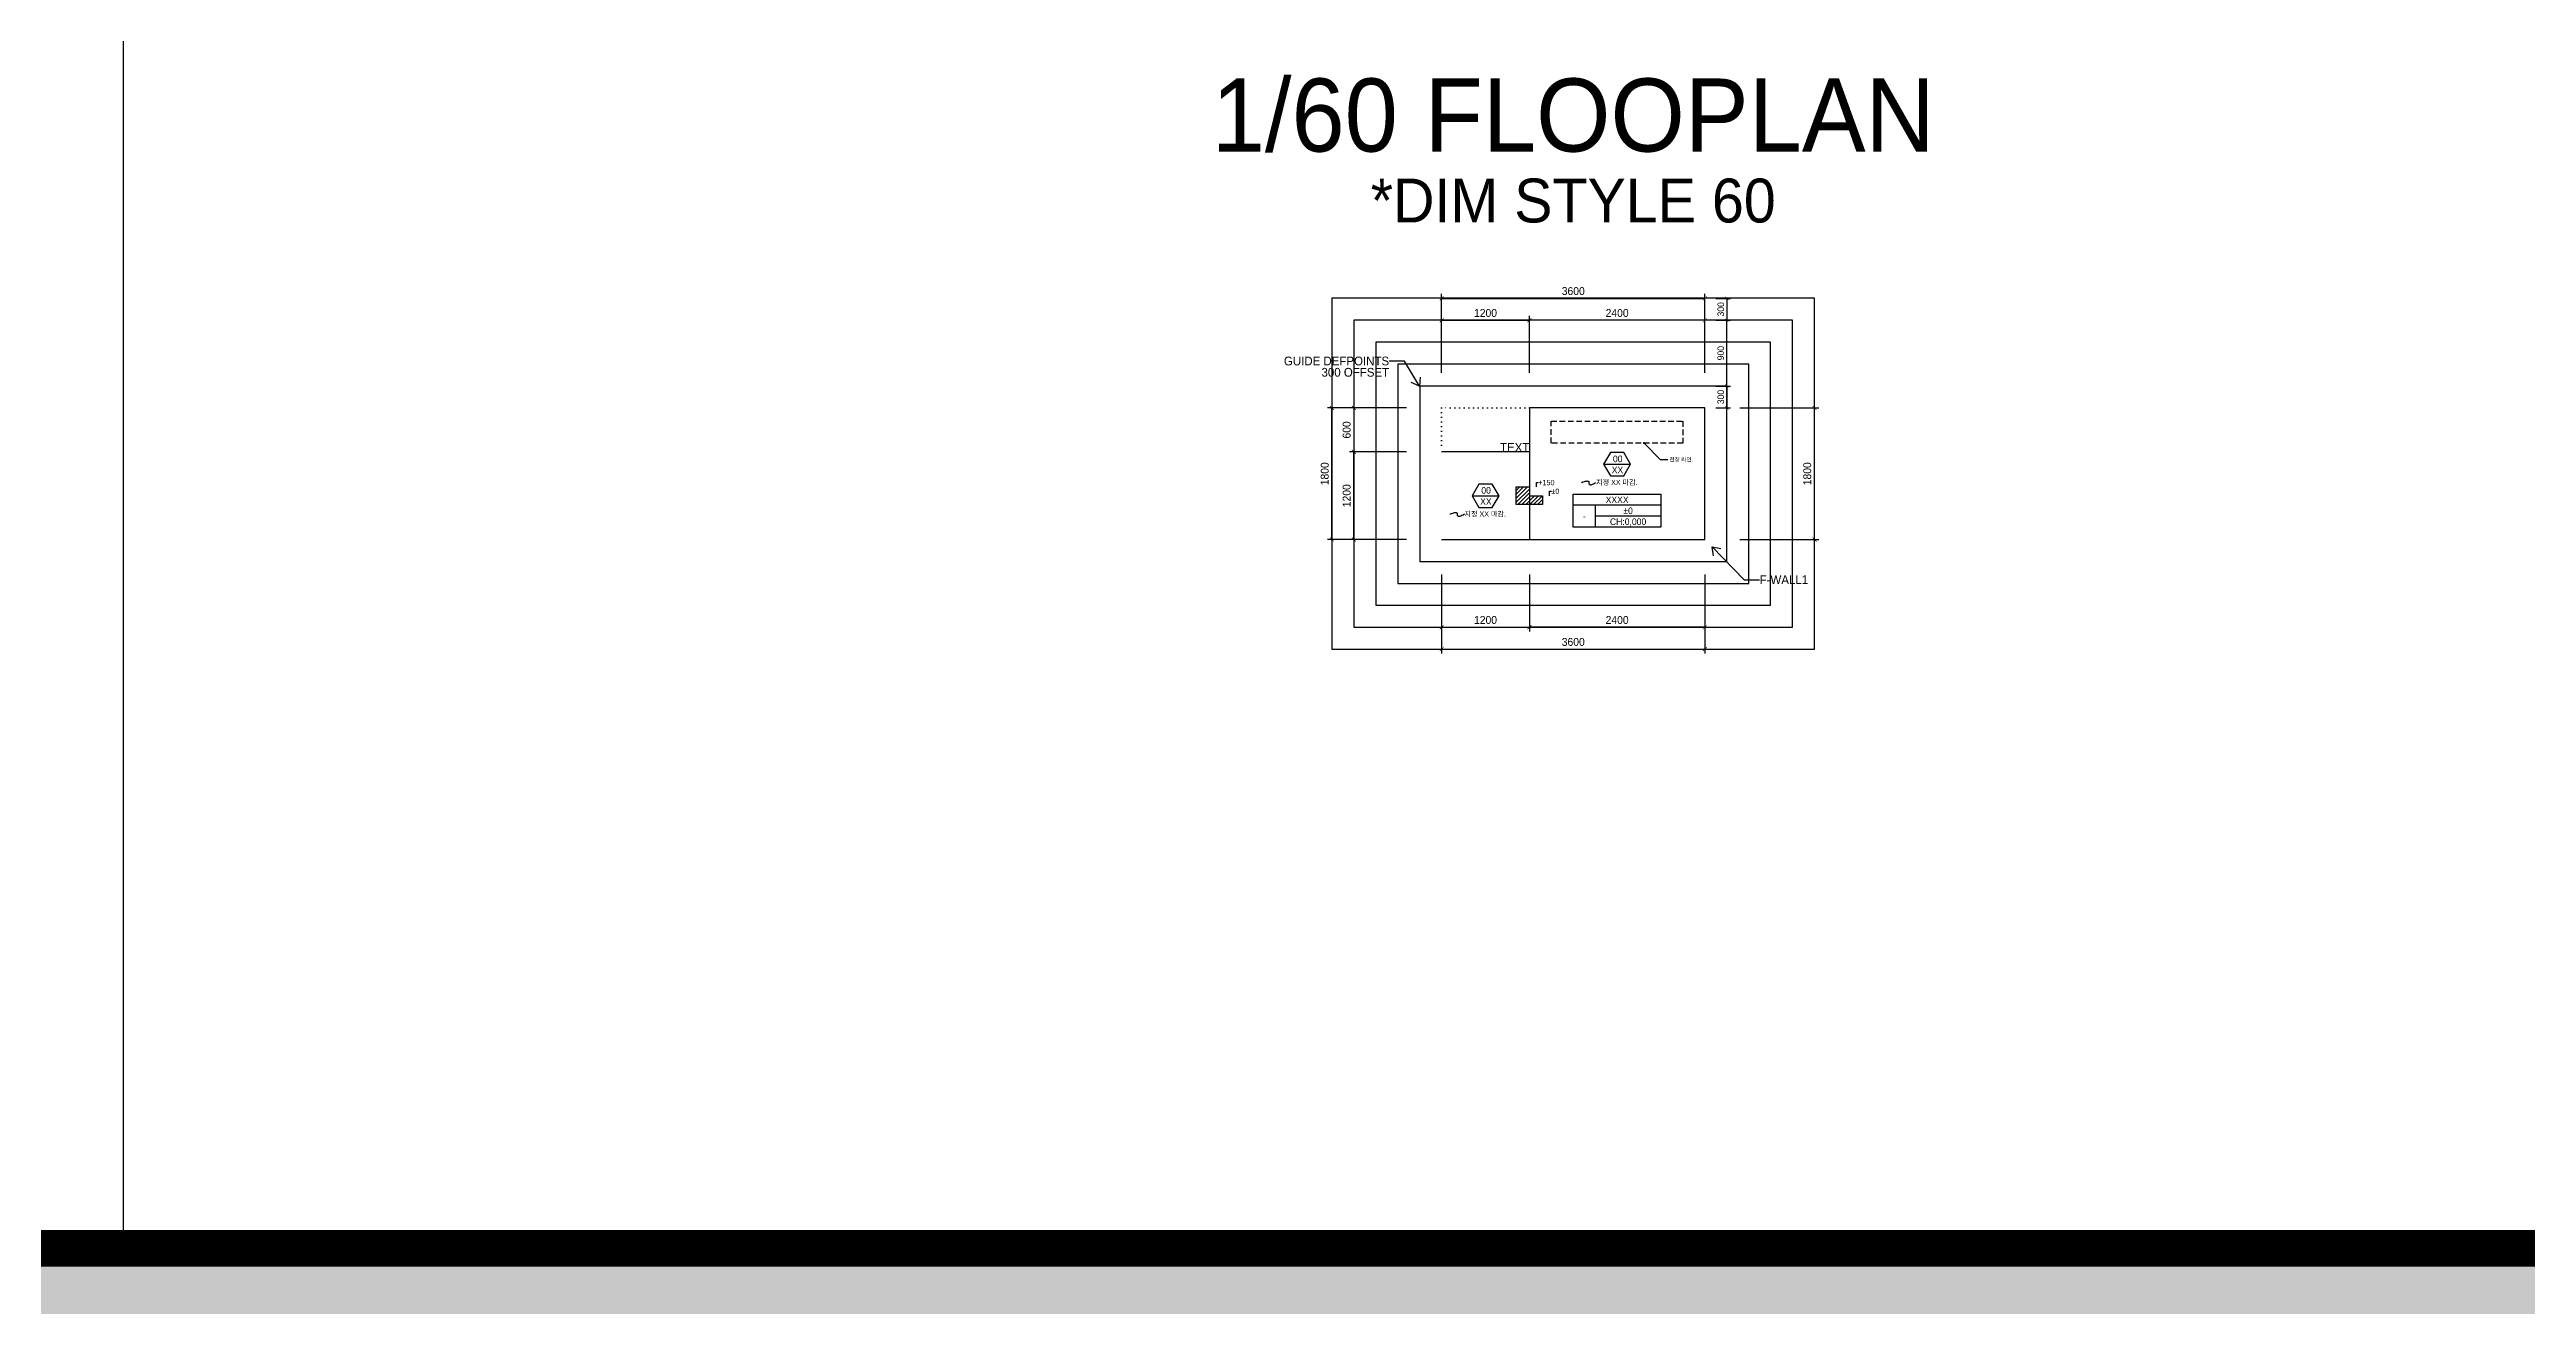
# Model space of a CAD drawing. Header units: millimetres. Extents: x -551172 to 227904, y -3435 to 261611.
# Drawn here: x -517294 to -483415, y 15448 to 32630 of the extents above; entities that cross this region are included whole.
import ezdxf
from ezdxf.enums import TextEntityAlignment as Align

# ---------------------------------------------------------------- set-up
doc = ezdxf.new("R2010")
doc.units = ezdxf.units.MM
doc.header["$LTSCALE"] = 100
doc.set_wipeout_variables(frame=1)
doc.header["$PDMODE"] = 3
doc.linetypes.add('DOT', pattern=[6.35, 0, -6.35])
doc.linetypes.add('HIDDENX2', pattern=[19.05, 12.7, -6.35])
doc.layers.get('DEFPOINTS').update_dxf_attribs({"color": 248})
for name, color, linetype in [('0 @ 1', 7, 'Continuous'), ('E-TEXT @ 1', 3, 'Continuous'), ('E-WP', 7, 'Continuous'), ('F-C-LEVEL', 1, 'HIDDENX2'), ('F-DIM(IN)', 14, 'Continuous'), ('F-DIM(OUT)', 1, 'Continuous'), ('F-HAT', 251, 'Continuous'), ('F-LEVEL', 7, 'Continuous'), ('F-SYM', 7, 'Continuous'), ('F-SYM @ 1', 7, 'Continuous'), ('F-TEXT @ 1', 3, 'Continuous'), ('F-WALL1', 2, 'Continuous')]:
    doc.layers.add(name, color=color, linetype=linetype)
doc.layers.add('DEFPOINTS @ 1', color=248, linetype='Continuous', plot=False)
doc.styles.get("Standard").update_dxf_attribs({"font": 'romans.shx'})
doc.styles.add('YOURNAME', font='HYWULM.TTF')
doc.dimstyles.get("Standard").update_dxf_attribs({"dimtxt": 0.18, "dimasz": 0.18, "dimexe": 0.18, "dimexo": 0.0625, "dimgap": 0.09, "dimtad": 0, "dimtih": 1, "dimtoh": 1, "dimdec": 4, "dimzin": 0, "dimdsep": 46, "dimtxsty": 'Standard', "dimcen": 0.09, "dimadec": 0, "dimazin": 0, "dimtfac": 1, "dimtdec": 4, "dimtofl": 0, "dimtmove": 0, "dimatfit": 3, "dimfxl": 0, "dimtolj": 1, "dimtzin": 0, "dimarcsym": 0})
doc.dimstyles.new('YOURNAME-50', dxfattribs={"dimscale": 50, "dimtxt": 1.8, "dimasz": 0.9, "dimexe": 1, "dimexo": 3, "dimgap": 0.7, "dimtad": 1, "dimdec": 0, "dimzin": 0, "dimdsep": 46, "dimtxsty": 'YOURNAME', "dimblk": 'ARCHTICK', "dimcen": 0, "dimclrd": 1, "dimclre": 1, "dimclrt": 7, "dimadec": 0, "dimazin": 0, "dimtfac": 1, "dimtdec": 0, "dimtix": 1, "dimtmove": 2, "dimatfit": 3, "dimldrblk": 'ARCHTICK', "dimfxl": 0, "dimtolj": 1, "dimtzin": 0, "dimarcsym": 0})
doc.dimstyles.new('YOURNAME-60', dxfattribs={"dimscale": 60, "dimtxt": 1.8, "dimasz": 0.9, "dimexe": 1, "dimexo": 3, "dimgap": 0.7, "dimtad": 1, "dimdec": 0, "dimzin": 0, "dimdsep": 46, "dimtxsty": 'YOURNAME', "dimblk": 'ARCHTICK', "dimcen": 0, "dimclrd": 1, "dimclre": 1, "dimclrt": 7, "dimadec": 0, "dimazin": 0, "dimtfac": 1, "dimtdec": 0, "dimtix": 1, "dimtmove": 2, "dimatfit": 3, "dimldrblk": 'ARCHTICK', "dimfxl": 0, "dimtolj": 1, "dimtzin": 0, "dimarcsym": 0})

# ---------------------------------------------------------------- blocks, each defined once
blk = doc.blocks.new('_ArchTick')
at = {"color": 0, "linetype": 'ByBlock', "const_width": 0.15}
blk.add_lwpolyline([(-0.5, -0.5), (0.5, 0.5)], dxfattribs=at)
blk = doc.blocks.new('*D60')
at = {"layer": 'DEFPOINTS', "color": 0}
for p in [(-498553, 27726), (-499453, 27126), (-498553, 27126)]:
    blk.add_point(p, dxfattribs=at)
at = {"layer": 'F-DIM(OUT)', "lineweight": -2}
for p, q in [((-498733, 27726), (-499513, 27726)), ((-499453, 27726), (-499453, 27126)), ((-498733, 27126), (-499513, 27126))]:
    blk.add_line(p, q, dxfattribs=at)
at = {"layer": 'F-DIM(OUT)', "lineweight": -2, "xscale": 54, "yscale": 54, "zscale": 54}
for p, rotation in [((-499453, 27726), 90), ((-499453, 27126), 270)]:
    blk.add_blockref('_ArchTick', p, dxfattribs=dict(at, rotation=rotation))
at = {"layer": 'F-DIM(OUT)', "color": 7, "insert": (-499552, 27426), "char_height": 108, "attachment_point": 5, "rotation": 90, "style": 'YOURNAME'}
blk.add_mtext('\\A1;600', dxfattribs=at)
blk = doc.blocks.new('*D61')
at = {"layer": 'DEFPOINTS', "color": 0}
for p in [(-494653, 29226), (-494653, 28926), (-494353, 28926)]:
    blk.add_point(p, dxfattribs=at)
at = {"layer": 'F-DIM(IN)', "lineweight": -2}
for p, q in [((-494503, 29226), (-494303, 29226)), ((-494353, 29226), (-494353, 28926)), ((-494503, 28926), (-494303, 28926))]:
    blk.add_line(p, q, dxfattribs=at)
at = {"layer": 'F-DIM(IN)', "lineweight": -2, "xscale": 45, "yscale": 45, "zscale": 45}
for p, rotation in [((-494353, 29226), 90), ((-494353, 28926), 270)]:
    blk.add_blockref('_ArchTick', p, dxfattribs=dict(at, rotation=rotation))
at = {"layer": 'F-DIM(IN)', "color": 7, "insert": (-494435, 29076), "char_height": 90, "attachment_point": 5, "rotation": 90, "style": 'YOURNAME'}
blk.add_mtext('\\A1;300', dxfattribs=at)
blk = doc.blocks.new('*D62')
at = {"layer": 'DEFPOINTS', "color": 0}
for p in [(-494353, 27726), (-493153, 27726), (-494353, 25926)]:
    blk.add_point(p, dxfattribs=at)
at = {"layer": 'F-DIM(OUT)', "lineweight": -2}
for p, q in [((-494173, 27726), (-493093, 27726)), ((-493153, 25926), (-493153, 27726)), ((-494173, 25926), (-493093, 25926))]:
    blk.add_line(p, q, dxfattribs=at)
at = {"layer": 'F-DIM(OUT)', "lineweight": -2, "xscale": 54, "yscale": 54, "zscale": 54}
for p, rotation in [((-493153, 27726), 90), ((-493153, 25926), 270)]:
    blk.add_blockref('_ArchTick', p, dxfattribs=dict(at, rotation=rotation))
at = {"layer": 'F-DIM(OUT)', "color": 7, "insert": (-493252, 26826), "char_height": 108, "attachment_point": 5, "rotation": 90, "style": 'YOURNAME'}
blk.add_mtext('\\A1;1800', dxfattribs=at)
blk = doc.blocks.new('*D69')
at = {"layer": 'DEFPOINTS', "color": 0}
for p in [(-494653, 29226), (-498253, 28026), (-494653, 28026)]:
    blk.add_point(p, dxfattribs=at)
at = {"layer": 'F-DIM(OUT)', "lineweight": -2}
for p, q in [((-498253, 28206), (-498253, 29286)), ((-498253, 29226), (-494653, 29226)), ((-494653, 28206), (-494653, 29286))]:
    blk.add_line(p, q, dxfattribs=at)
at = {"layer": 'F-DIM(OUT)', "lineweight": -2, "xscale": 54, "yscale": 54, "zscale": 54, "rotation": 180}
blk.add_blockref('_ArchTick', (-498253, 29226), dxfattribs=at)
at = {"layer": 'F-DIM(OUT)', "lineweight": -2, "xscale": 54, "yscale": 54, "zscale": 54}
blk.add_blockref('_ArchTick', (-494653, 29226), dxfattribs=at)
at = {"layer": 'F-DIM(OUT)', "color": 7, "insert": (-496453, 29325), "char_height": 108, "attachment_point": 5, "style": 'YOURNAME'}
blk.add_mtext('\\A1;3600', dxfattribs=at)
blk = doc.blocks.new('*D70')
at = {"layer": 'DEFPOINTS', "color": 0}
for p in [(-497053, 28926), (-497053, 28026), (-494653, 28026)]:
    blk.add_point(p, dxfattribs=at)
at = {"layer": 'F-DIM(OUT)', "lineweight": -2}
for p, q in [((-497053, 28206), (-497053, 28986)), ((-494653, 28926), (-497053, 28926)), ((-494653, 28206), (-494653, 28986))]:
    blk.add_line(p, q, dxfattribs=at)
at = {"layer": 'F-DIM(OUT)', "lineweight": -2, "xscale": 54, "yscale": 54, "zscale": 54, "rotation": 180}
blk.add_blockref('_ArchTick', (-497053, 28926), dxfattribs=at)
at = {"layer": 'F-DIM(OUT)', "lineweight": -2, "xscale": 54, "yscale": 54, "zscale": 54}
blk.add_blockref('_ArchTick', (-494653, 28926), dxfattribs=at)
at = {"layer": 'F-DIM(OUT)', "color": 7, "insert": (-495853, 29025), "char_height": 108, "attachment_point": 5, "style": 'YOURNAME'}
blk.add_mtext('\\A1;2400', dxfattribs=at)
blk = doc.blocks.new('*D71')
at = {"layer": 'DEFPOINTS', "color": 0}
for p in [(-497053, 28926), (-498253, 28026), (-497053, 28026)]:
    blk.add_point(p, dxfattribs=at)
at = {"layer": 'F-DIM(OUT)', "lineweight": -2}
for p, q in [((-498253, 28206), (-498253, 28986)), ((-498253, 28926), (-497053, 28926)), ((-497053, 28206), (-497053, 28986))]:
    blk.add_line(p, q, dxfattribs=at)
at = {"layer": 'F-DIM(OUT)', "lineweight": -2, "xscale": 54, "yscale": 54, "zscale": 54, "rotation": 180}
blk.add_blockref('_ArchTick', (-498253, 28926), dxfattribs=at)
at = {"layer": 'F-DIM(OUT)', "lineweight": -2, "xscale": 54, "yscale": 54, "zscale": 54}
blk.add_blockref('_ArchTick', (-497053, 28926), dxfattribs=at)
at = {"layer": 'F-DIM(OUT)', "color": 7, "insert": (-497653, 29025), "char_height": 108, "attachment_point": 5, "style": 'YOURNAME'}
blk.add_mtext('\\A1;1200', dxfattribs=at)
blk = doc.blocks.new('*D75')
at = {"layer": 'DEFPOINTS', "color": 0}
for p in [(-499753, 27726), (-498553, 27726), (-498553, 25926)]:
    blk.add_point(p, dxfattribs=at)
at = {"layer": 'F-DIM(OUT)', "lineweight": -2}
for p, q in [((-498733, 27726), (-499813, 27726)), ((-499753, 25926), (-499753, 27726)), ((-498733, 25926), (-499813, 25926))]:
    blk.add_line(p, q, dxfattribs=at)
at = {"layer": 'F-DIM(OUT)', "lineweight": -2, "xscale": 54, "yscale": 54, "zscale": 54}
for p, rotation in [((-499753, 27726), 90), ((-499753, 25926), 270)]:
    blk.add_blockref('_ArchTick', p, dxfattribs=dict(at, rotation=rotation))
at = {"layer": 'F-DIM(OUT)', "color": 7, "insert": (-499852, 26826), "char_height": 108, "attachment_point": 5, "rotation": 90, "style": 'YOURNAME'}
blk.add_mtext('\\A1;1800', dxfattribs=at)
blk = doc.blocks.new('*D76')
at = {"layer": 'DEFPOINTS', "color": 0}
for p in [(-499453, 27126), (-498553, 27126), (-498553, 25926)]:
    blk.add_point(p, dxfattribs=at)
at = {"layer": 'F-DIM(OUT)', "lineweight": -2}
for p, q in [((-498733, 27126), (-499513, 27126)), ((-499453, 25926), (-499453, 27126)), ((-498733, 25926), (-499513, 25926))]:
    blk.add_line(p, q, dxfattribs=at)
at = {"layer": 'F-DIM(OUT)', "lineweight": -2, "xscale": 54, "yscale": 54, "zscale": 54}
for p, rotation in [((-499453, 27126), 90), ((-499453, 25926), 270)]:
    blk.add_blockref('_ArchTick', p, dxfattribs=dict(at, rotation=rotation))
at = {"layer": 'F-DIM(OUT)', "color": 7, "insert": (-499552, 26526), "char_height": 108, "attachment_point": 5, "rotation": 90, "style": 'YOURNAME'}
blk.add_mtext('\\A1;1200', dxfattribs=at)
blk = doc.blocks.new('*D77')
at = {"layer": 'DEFPOINTS', "color": 0}
for p in [(-494653, 28026), (-494653, 27726), (-494353, 27726)]:
    blk.add_point(p, dxfattribs=at)
at = {"layer": 'F-DIM(IN)', "lineweight": -2}
for p, q in [((-494503, 28026), (-494303, 28026)), ((-494353, 28026), (-494353, 27726)), ((-494503, 27726), (-494303, 27726))]:
    blk.add_line(p, q, dxfattribs=at)
at = {"layer": 'F-DIM(IN)', "lineweight": -2, "xscale": 45, "yscale": 45, "zscale": 45}
for p, rotation in [((-494353, 28026), 90), ((-494353, 27726), 270)]:
    blk.add_blockref('_ArchTick', p, dxfattribs=dict(at, rotation=rotation))
at = {"layer": 'F-DIM(IN)', "color": 7, "insert": (-494435, 27876), "char_height": 90, "attachment_point": 5, "rotation": 90, "style": 'YOURNAME'}
blk.add_mtext('\\A1;300', dxfattribs=at)
blk = doc.blocks.new('*D78')
at = {"layer": 'DEFPOINTS', "color": 0}
for p in [(-494653, 28926), (-494353, 28926), (-494653, 28026)]:
    blk.add_point(p, dxfattribs=at)
at = {"layer": 'F-DIM(IN)', "lineweight": -2}
for p, q in [((-494503, 28926), (-494303, 28926)), ((-494353, 28026), (-494353, 28926)), ((-494503, 28026), (-494303, 28026))]:
    blk.add_line(p, q, dxfattribs=at)
at = {"layer": 'F-DIM(IN)', "lineweight": -2, "xscale": 45, "yscale": 45, "zscale": 45}
for p, rotation in [((-494353, 28926), 90), ((-494353, 28026), 270)]:
    blk.add_blockref('_ArchTick', p, dxfattribs=dict(at, rotation=rotation))
at = {"layer": 'F-DIM(IN)', "color": 7, "insert": (-494435, 28476), "char_height": 90, "attachment_point": 5, "rotation": 90, "style": 'YOURNAME'}
blk.add_mtext('\\A1;900', dxfattribs=at)
blk = doc.blocks.new('*D100')
at = {"layer": 'DEFPOINTS', "color": 0}
for p in [(-498253, 25626), (-494653, 25626), (-494653, 24426)]:
    blk.add_point(p, dxfattribs=at)
at = {"layer": 'F-DIM(OUT)', "lineweight": -2}
for p, q in [((-498253, 25446), (-498253, 24366)), ((-494653, 25446), (-494653, 24366)), ((-498253, 24426), (-494653, 24426))]:
    blk.add_line(p, q, dxfattribs=at)
at = {"layer": 'F-DIM(OUT)', "lineweight": -2, "xscale": 54, "yscale": 54, "zscale": 54, "rotation": 180}
blk.add_blockref('_ArchTick', (-498253, 24426), dxfattribs=at)
at = {"layer": 'F-DIM(OUT)', "lineweight": -2, "xscale": 54, "yscale": 54, "zscale": 54}
blk.add_blockref('_ArchTick', (-494653, 24426), dxfattribs=at)
at = {"layer": 'F-DIM(OUT)', "color": 7, "insert": (-496453, 24525), "char_height": 108, "attachment_point": 5, "style": 'YOURNAME'}
blk.add_mtext('\\A1;3600', dxfattribs=at)
blk = doc.blocks.new('*D101')
at = {"layer": 'DEFPOINTS', "color": 0}
for p in [(-497053, 25626), (-494653, 25626), (-497053, 24726)]:
    blk.add_point(p, dxfattribs=at)
at = {"layer": 'F-DIM(OUT)', "lineweight": -2}
for p, q in [((-497053, 25446), (-497053, 24666)), ((-494653, 25446), (-494653, 24666)), ((-494653, 24726), (-497053, 24726))]:
    blk.add_line(p, q, dxfattribs=at)
at = {"layer": 'F-DIM(OUT)', "lineweight": -2, "xscale": 54, "yscale": 54, "zscale": 54, "rotation": 180}
blk.add_blockref('_ArchTick', (-497053, 24726), dxfattribs=at)
at = {"layer": 'F-DIM(OUT)', "lineweight": -2, "xscale": 54, "yscale": 54, "zscale": 54}
blk.add_blockref('_ArchTick', (-494653, 24726), dxfattribs=at)
at = {"layer": 'F-DIM(OUT)', "color": 7, "insert": (-495853, 24825), "char_height": 108, "attachment_point": 5, "style": 'YOURNAME'}
blk.add_mtext('\\A1;2400', dxfattribs=at)
blk = doc.blocks.new('*D102')
at = {"layer": 'DEFPOINTS', "color": 0}
for p in [(-498253, 25626), (-497053, 25626), (-497053, 24726)]:
    blk.add_point(p, dxfattribs=at)
at = {"layer": 'F-DIM(OUT)', "lineweight": -2}
for p, q in [((-498253, 25446), (-498253, 24666)), ((-497053, 25446), (-497053, 24666)), ((-498253, 24726), (-497053, 24726))]:
    blk.add_line(p, q, dxfattribs=at)
at = {"layer": 'F-DIM(OUT)', "lineweight": -2, "xscale": 54, "yscale": 54, "zscale": 54, "rotation": 180}
blk.add_blockref('_ArchTick', (-498253, 24726), dxfattribs=at)
at = {"layer": 'F-DIM(OUT)', "lineweight": -2, "xscale": 54, "yscale": 54, "zscale": 54}
blk.add_blockref('_ArchTick', (-497053, 24726), dxfattribs=at)
at = {"layer": 'F-DIM(OUT)', "color": 7, "insert": (-497653, 24825), "char_height": 108, "attachment_point": 5, "style": 'YOURNAME'}
blk.add_mtext('\\A1;1200', dxfattribs=at)
blk = doc.blocks.new('F-SYM-AREA TAG')
blk.add_wipeout([(-184757, -29661), (-182757, -29661), (-182757, -30411), (-184757, -30411)]).dxf.layer = 'E-WP'
at = {"layer": 'F-SYM', "color": 1}
for p, q in [((-182757, -29911), (-184757, -29911)), ((-182757, -30411), (-184757, -30411)), ((-182757, -30161), (-184257, -30161))]:
    blk.add_line(p, q, dxfattribs=at)
at = {"layer": 'F-SYM', "color": 1, "ltscale": 1000}
blk.add_line((-184257, -29911), (-184257, -30411), dxfattribs=at)
at = {"layer": 'F-SYM', "color": 1}
blk.add_lwpolyline([(-184757, -29661), (-182757, -29661), (-182757, -30411), (-184757, -30411), (-184757, -29661)], dxfattribs=at)
at = {"layer": 'F-SYM', "color": 3, "style": 'YOURNAME'}
for tag, p in [('RM.NAME', (-183757, -29786)), ('RM.NO.', (-184507, -30161)), ('CH:', (-183507, -30286)), ('FL:', (-183507, -30036))]:
    blk.add_attdef(tag, text='', height=150, dxfattribs=at).set_placement(p, align=Align.MIDDLE_CENTER)
blk = doc.blocks.new('*U647')
at = {"layer": 'F-SYM'}
ref = blk.add_blockref('F-SYM-AREA TAG', (-385599, 44342), dxfattribs=dict(at, xscale=0.6, yscale=0.6, zscale=0.6))
ref.add_attrib('CH:', 'CH:0,000', dxfattribs={"layer": 'F-SYM @ 1', "color": 3, "height": 90, "style": 'YOURNAME'}).set_placement((-495703, 26170), align=Align.MIDDLE_CENTER)
ref.add_attrib('RM.NO.', '-', dxfattribs={"layer": 'F-SYM @ 1', "color": 3, "height": 90, "style": 'YOURNAME'}).set_placement((-496303, 26245), align=Align.MIDDLE_CENTER)
ref.add_attrib('RM.NAME', 'XXXX', dxfattribs={"layer": 'F-SYM @ 1', "color": 3, "height": 90, "style": 'YOURNAME'}).set_placement((-495853, 26470), align=Align.MIDDLE_CENTER)
ref.add_attrib('FL:', '%%p0', dxfattribs={"layer": 'F-SYM @ 1', "color": 3, "height": 90, "style": 'YOURNAME'}).set_placement((-495703, 26320), align=Align.MIDDLE_CENTER)
blk = doc.blocks.new('F-SYM-FLOOR-FINISH-1')
at = {"layer": 'F-SYM', "color": 1}
blk.add_line((57982, 90743), (58598, 90743), dxfattribs=at)
blk.add_lwpolyline([(58136, 91010), (57982, 90743), (58136, 90477), (58444, 90477), (58598, 90743), (58444, 91010)], close=True, dxfattribs=at)
at = {"layer": 'F-SYM', "color": 3, "style": 'YOURNAME'}
for tag, p in [('NO?', (58305, 90790)), ('WH?', (58299, 90536))]:
    blk.add_attdef(tag, text='', height=150, dxfattribs=at).set_placement(p, align=Align.CENTER)
blk = doc.blocks.new('*U669')
at = {"layer": 'F-SYM'}
ref = blk.add_blockref('F-SYM-FLOOR-FINISH-1', (-530827, -27488), dxfattribs=dict(at, xscale=0.6, yscale=0.6, zscale=0.6))
ref.add_attrib('NO?', '00', dxfattribs={"layer": 'F-SYM @ 1', "color": 3, "height": 90, "style": 'YOURNAME'}).set_placement((-495845, 26985), align=Align.CENTER)
ref.add_attrib('WH?', 'XX', dxfattribs={"layer": 'F-SYM @ 1', "color": 3, "height": 90, "style": 'YOURNAME'}).set_placement((-495848, 26833), align=Align.CENTER)
blk = doc.blocks.new('F-SYM-FLOOR-FINISH-2')
at = {"layer": 'F-SYM', "color": 1, "const_width": 17.5}
blk.add_lwpolyline([(57430, 90219, 1), (57448, 90219, 1)], format="xyb", close=True, dxfattribs=at)
at = {"layer": 'F-SYM', "color": 1}
blk.add_lwpolyline([(57439, 90219), (57469, 90231), (57493, 90240), (57513, 90246), (57530, 90249), (57543, 90251), (57554, 90252), (57562, 90251), (57569, 90250), (57575, 90248), (57580, 90247), (57584, 90245), (57587, 90242), (57590, 90240), (57592, 90237), (57593, 90234), (57594, 90231), (57595, 90227), (57595, 90223), (57595, 90219), (57595, 90214), (57595, 90210), (57595, 90205), (57595, 90201), (57595, 90196), (57596, 90192), (57597, 90188), (57599, 90184), (57601, 90180), (57604, 90176), (57609, 90173), (57614, 90171), (57620, 90169), (57628, 90167), (57637, 90167), (57649, 90168), (57663, 90172), (57681, 90178), (57702, 90188), (57727, 90201), (57758, 90219)], dxfattribs=at)
at = {"layer": 'F-SYM', "style": 'YOURNAME'}
blk.add_attdef('FI?', text='', height=120, dxfattribs=at).set_placement((57758, 90219), align=Align.MIDDLE_LEFT)
blk = doc.blocks.new('*U670')
at = {"layer": 'F-SYM'}
ref = blk.add_blockref('F-SYM-FLOOR-FINISH-2', (-530797, -27424), dxfattribs=dict(at, xscale=0.6, yscale=0.6, zscale=0.6))
ref.add_attrib('FI?', '지정 XX 마감.', dxfattribs={"layer": 'F-SYM @ 1', "height": 70, "style": 'YOURNAME'}).set_placement((-496142, 26708), align=Align.MIDDLE_LEFT)
blk = doc.blocks.new('*U671')
at = {"layer": 'F-SYM'}
ref = blk.add_blockref('F-SYM-FLOOR-FINISH-1', (-532627, -27920), dxfattribs=dict(at, xscale=0.6, yscale=0.6, zscale=0.6))
ref.add_attrib('NO?', '00', dxfattribs={"layer": 'F-SYM @ 1', "color": 3, "height": 90, "style": 'YOURNAME'}).set_placement((-497645, 26554), align=Align.CENTER)
ref.add_attrib('WH?', 'XX', dxfattribs={"layer": 'F-SYM @ 1', "color": 3, "height": 90, "style": 'YOURNAME'}).set_placement((-497648, 26402), align=Align.CENTER)
blk = doc.blocks.new('*U672')
at = {"layer": 'F-SYM'}
ref = blk.add_blockref('F-SYM-FLOOR-FINISH-2', (-532597, -27855), dxfattribs=dict(at, xscale=0.6, yscale=0.6, zscale=0.6))
ref.add_attrib('FI?', '지정 XX 마감.', dxfattribs={"layer": 'F-SYM @ 1', "height": 70, "style": 'YOURNAME'}).set_placement((-497942, 26276), align=Align.MIDDLE_LEFT)
blk = doc.blocks.new('A-X')
h = blk.add_hatch(color=250)
h.dxf.hatch_style = 1
h.paths.add_polyline_path([(-1215354, 285577), (-675461, 285577), (-675461, 261577), (-1215354, 261577)])
h.paths.add_polyline_path([(-1215354, 21030), (-675461, 21030), (-675461, 40445), (-1215354, 40445)])
at = {"color": 1, "const_width": 500}
blk.add_lwpolyline([(-1215354, 40445), (-675461, 40445)], dxfattribs=at)
blk = doc.blocks.new('F-SYM-FLOOR CEILING CON TAG.')
at = {"layer": 'F-SYM', "color": 3, "style": 'YOURNAME'}
blk.add_attdef('부위', text='', height=90, dxfattribs=at).set_placement((80076, 91641), align=Align.MIDDLE_LEFT)
at = {"layer": 'F-SYM', "color": 1}
blk.add_leader([(79535, 92016), (79901, 91641), (80076, 91641)], dimstyle='Standard', override={"dimasz": 50, "dimldrblk": 'Dot'}, dxfattribs=at)
blk = doc.blocks.new('*U649')
at = {"layer": 'F-SYM'}
ref = blk.add_blockref('F-SYM-FLOOR CEILING CON TAG.', (-543205, -27963), dxfattribs=dict(at, xscale=0.6, yscale=0.6, zscale=0.6))
ref.add_attrib('부위', ' 천장 라인.', dxfattribs={"layer": 'F-SYM @ 1', "color": 3, "height": 55, "style": 'YOURNAME'}).set_placement((-495159, 27021), align=Align.MIDDLE_LEFT)
blk = doc.blocks.new('F-SYM-LEVEL-2')
at = {"layer": 'F-SYM', "style": 'YOURNAME'}
blk.add_attdef('부위', text='', height=60, dxfattribs=at).set_placement((-52798, -30155), align=Align.MIDDLE_LEFT)
at = {"layer": 'DEFPOINTS @ 1', "has_arrowhead": 0}
blk.add_leader([(-52818, -30205), (-52818, -30155), (-52798, -30155)], dimstyle='Standard', override={"dimscale": 1, "dimasz": 1, "dimldrblk": 'Dot'}, dxfattribs=at)
blk = doc.blocks.new('*U658')
at = {"layer": 'F-SYM'}
ref = blk.add_blockref('F-SYM-LEVEL-2', (-433575, 62892), dxfattribs=dict(at, xscale=1.2, yscale=1.2, zscale=1.2))
ref.add_attrib('부위', '+150', dxfattribs={"layer": 'E-TEXT @ 1', "height": 72, "style": 'YOURNAME'}).set_placement((-496933, 26706), align=Align.MIDDLE_LEFT)
blk = doc.blocks.new('*U659')
at = {"layer": 'F-SYM'}
ref = blk.add_blockref('F-SYM-LEVEL-2', (-433395, 62772), dxfattribs=dict(at, xscale=1.2, yscale=1.2, zscale=1.2))
ref.add_attrib('부위', '%%p0', dxfattribs={"layer": 'E-TEXT @ 1', "height": 72, "style": 'YOURNAME'}).set_placement((-496753, 26586), align=Align.MIDDLE_LEFT)

msp = doc.modelspace()

# ---------------------------------------------------------------- hatches: boundary and pattern name
at = {"layer": 'F-HAT'}
h = msp.add_hatch(dxfattribs=at)
h.set_pattern_fill('ANSI31', color=256, scale=12)
h.set_pattern_definition([(45, (-766984.47, -121110.447), (-26.9407684, 26.9407684), [])])
h.paths.add_polyline_path([(-497053.3, 26526.4), (-497053.3, 26646.4), (-497233.3, 26646.4), (-497233.3, 26406.4), (-496873.3, 26406.4), (-496873.3, 26526.4)])

# ---------------------------------------------------------------- linework, layer by layer
at = {"layer": 'DEFPOINTS', "color": 156}
msp.add_line((-516289, 90448), (-516289, 16229.4), dxfattribs=at)
at = {"layer": 'DEFPOINTS'}
for points in [[(-493153.3, 29226.4), (-499753.3, 29226.4), (-499753.3, 24426.4), (-493153.3, 24426.4)], [(-493453.3, 28926.4), (-499453.3, 28926.4), (-499453.3, 24726.4), (-493453.3, 24726.4)], [(-493753.3, 28626.4), (-499153.3, 28626.4), (-499153.3, 25026.4), (-493753.3, 25026.4)], [(-494053.3, 28326.4), (-498853.3, 28326.4), (-498853.3, 25326.4), (-494053.3, 25326.4)], [(-494353.3, 28026.4), (-498553.3, 28026.4), (-498553.3, 25626.4), (-494353.3, 25626.4)]]:
    msp.add_lwpolyline(points, close=True, dxfattribs=at)
at = {"layer": 'DEFPOINTS', "color": 1, "linetype": 'DOT', "ltscale": 0.1}
msp.add_lwpolyline([(-497053.3, 27726.4), (-498253.3, 27726.4), (-498253.3, 27126.4)], dxfattribs=at)
at = {"layer": 'DEFPOINTS', "color": 156}
msp.add_lwpolyline([(-496873.3, 26526.4), (-496873.3, 26406.4), (-497233.3, 26406.4), (-497233.3, 26646.4)], dxfattribs=at)
at = {"layer": 'F-C-LEVEL', "ltscale": 0.06}
msp.add_lwpolyline([(-496753.3, 27546.4), (-494953.3, 27546.4), (-494953.3, 27246.4), (-496753.3, 27246.4)], close=True, dxfattribs=at)
at = {"layer": 'F-LEVEL'}
for points in [[(-497053.3, 27126.4), (-497053.3, 25926.4)], [(-497233.3, 26646.4), (-497053.3, 26646.4), (-497053.3, 26526.4), (-496873.3, 26526.4)]]:
    msp.add_lwpolyline(points, dxfattribs=at)
at = {"layer": 'F-WALL1', "color": 2}
msp.add_lwpolyline([(-498253.3, 25926.4), (-494653.3, 25926.4), (-494653.3, 27726.4), (-497053.3, 27726.4), (-497053.3, 27126.4), (-498253.3, 27126.4)], dxfattribs=at)

# ---------------------------------------------------------------- block references
at = {"layer": 'F-WALL1'}
for name in ['*U669', '*U649', '*U671', '*U658', '*U659', '*U672']:
    msp.add_blockref(name, (0, 0), dxfattribs=at)

# ---------------------------------------------------------------- texts
at = {"layer": '0 @ 1', "color": 2, "style": 'YOURNAME'}
msp.add_text('1/60 FLOOPLAN', height=1000, dxfattribs=at).set_placement((-496453.3, 31733.8), align=Align.MIDDLE_CENTER)
at = {"layer": '0 @ 1', "color": 6, "style": 'YOURNAME'}
msp.add_text('*DIM STYLE 60', height=600, dxfattribs=at).set_placement((-496453.3, 30564.2), align=Align.MIDDLE_CENTER)
at = {"layer": 'F-TEXT @ 1', "color": 3, "char_height": 120, "style": 'YOURNAME'}
for s, insert, attachment_point in [('GUIDE DEFPOINTS', (-498971.3, 28367.9), 6), ('300 OFFSET', (-498971.3, 28213.4), 6), ('TEXT', (-497053.3, 27186.5), 6), ('F-WALL1', (-493903.8, 25376.4), 4)]:
    msp.add_mtext(s, dxfattribs=dict(at, insert=insert, attachment_point=attachment_point))

# ---------------------------------------------------------------- dimensions: what is measured, and where the dimension line sits
at = {"layer": 'F-DIM(IN)'}
for base, p1, p2, angle, picture, middle in [((-494353.3, 28926.4), (-494653.3, 29226.4), (-494653.3, 28926.4), 270, '*D61', (-494435.4, 29076.4)), ((-494353.3, 28926.4), (-494653.3, 28026.4), (-494653.3, 28926.4), 90, '*D78', (-494435.3, 28476.4)), ((-494353.3, 27726.4), (-494653.3, 28026.4), (-494653.3, 27726.4), 270, '*D77', (-494435.4, 27876.4))]:
    dim = msp.add_linear_dim(base=base, p1=p1, p2=p2, angle=angle, dimstyle='YOURNAME-50', override={"dimclrd": 256, "dimclre": 256}, dxfattribs=at)
    dim.commit()
    dim.dimension.update_dxf_attribs({"geometry": picture, "text_midpoint": middle})
at = {"layer": 'F-DIM(OUT)'}
for base, p1, p2, picture, middle in [((-494653.3, 29226.4), (-498253.3, 28026.4), (-494653.3, 28026.4), '*D69', (-496453.3, 29324.8)), ((-497053.3, 28926.4), (-498253.3, 28026.4), (-497053.3, 28026.4), '*D71', (-497653.3, 29024.7)), ((-494653.3, 24426.4), (-498253.3, 25626.4), (-494653.3, 25626.4), '*D100', (-496453.3, 24524.8)), ((-497053.3, 24726.4), (-498253.3, 25626.4), (-497053.3, 25626.4), '*D102', (-497653.3, 24824.7))]:
    dim = msp.add_linear_dim(base=base, p1=p1, p2=p2, dimstyle='YOURNAME-60', override={"dimtxsty": 'YOURNAME', "dimclrd": 256, "dimclre": 256}, dxfattribs=at)
    dim.commit()
    dim.dimension.update_dxf_attribs({"geometry": picture, "text_midpoint": middle})
for base, p1, p2, angle, picture, middle in [((-497053.3, 28926.4), (-494653.3, 28026.4), (-497053.3, 28026.4), 180, '*D70', (-495853.3, 29024.7)), ((-499753.3, 27726.4), (-498553.3, 25926.4), (-498553.3, 27726.4), 90, '*D75', (-499851.7, 26826.4)), ((-499453.3, 27126.4), (-498553.3, 27726.4), (-498553.3, 27126.4), 270, '*D60', (-499551.6, 27426.4)), ((-493153.3, 27726.4), (-494353.3, 25926.4), (-494353.3, 27726.4), 90, '*D62', (-493251.7, 26826.4)), ((-499453.3, 27126.4), (-498553.3, 25926.4), (-498553.3, 27126.4), 90, '*D76', (-499551.6, 26526.4)), ((-497053.3, 24726.4), (-494653.3, 25626.4), (-497053.3, 25626.4), 180, '*D101', (-495853.3, 24824.7))]:
    dim = msp.add_linear_dim(base=base, p1=p1, p2=p2, angle=angle, dimstyle='YOURNAME-60', override={"dimtxsty": 'YOURNAME', "dimclrd": 256, "dimclre": 256}, dxfattribs=at)
    dim.commit()
    dim.dimension.update_dxf_attribs({"geometry": picture, "text_midpoint": middle})

# ---------------------------------------------------------------- leaders
at = {"layer": 'F-SYM', "color": 1, "annotation_type": 0, "has_hookline": 1, "hookline_direction": 1, "text_width": 1381.4}
msp.add_leader([(-498557.7, 28026.2), (-498760.7, 28367.9), (-498971.2, 28367.9)], dimstyle='Standard', override={"dimasz": 100, "dimtxsty": 'YOURNAME', "dimldrblk": 'Open90'}, dxfattribs=at)
at = {"layer": 'F-SYM', "color": 1}
msp.add_leader([(-494553.3, 25826.4), (-494114.3, 25376.4), (-493903.9, 25376.4)], dimstyle='Standard', override={"dimasz": 100, "dimtxsty": 'YOURNAME', "dimldrblk": 'Open90'}, dxfattribs=at)

# ---------------------------------------------------------------- next in the draw order: block references
at = {"layer": 'F-WALL1'}
msp.add_blockref('*U647', (0, 0), dxfattribs=at)

# ---------------------------------------------------------------- next in the draw order: block references
msp.add_blockref('A-X', (664431.4, -24215.6))
msp.add_blockref('*U670', (0, 0), dxfattribs=at)

doc.saveas('drawing.dxf')
